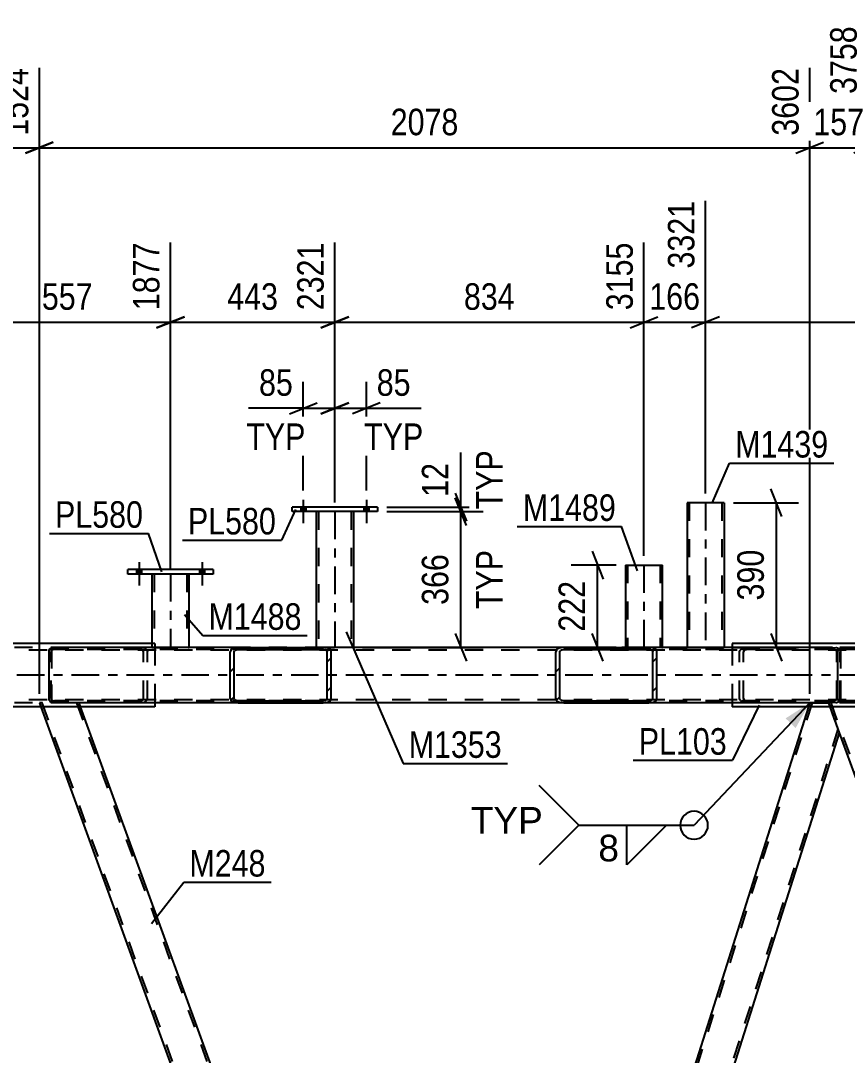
# Model space of a CAD drawing. Header units: millimetres. Extents: x -834 to 355, y -855 to -14.
# Drawn here: x -738.9 to -649.7, y -303.1 to -191.5 of the extents above; entities that cross this region are included whole.
import ezdxf

# ---------------------------------------------------------------- set-up
doc = ezdxf.new("R2010")
doc.units = ezdxf.units.MM
doc.linetypes.add('DXK_LINE_DOT2', pattern=[3.9198, 1.9599, -1.9599])
doc.linetypes.add('DXK_LINE_DOT3', pattern=[5.9187, 2.979, -0.9799, 0.9799, -0.9799])
doc.styles.add('Arial', font='ARIAL.TTF', dxfattribs={"height": 0.2})
doc.styles.add('Arial Narrow', font='ARIALN.TTF', dxfattribs={"height": 0.2})

# ---------------------------------------------------------------- blocks, each defined once
blk = doc.blocks.new('Part-570384938-35326 - 35208')
at = {"color": 2, "linetype": 'Continuous'}
for p, q in [((-747.25, -258.72), (-747.25, -265.52)), ((-724.39, -258.72), (-747.25, -258.72)), ((-724.39, -258.72), (-724.39, -259.12)), ((-724.39, -265.52), (-747.25, -265.52)), ((-724.39, -265.12), (-724.39, -265.52))]:
    blk.add_line(p, q, dxfattribs=at)
at = {"color": 7, "linetype": 'DXK_LINE_DOT2'}
blk.add_line((-724.39, -259.12), (-724.39, -265.12), dxfattribs=at)
blk = doc.blocks.new('Part-570384938-35268 - 35208')
at = {"linetype": 'Continuous'}
h = blk.add_hatch(dxfattribs=at)
h.set_pattern_fill('', scale=0.7, style=0, pattern_type=0)
h.set_pattern_definition([(45, (-681.079, -264.8249), (-1.57154, 1.57154), [])])
h.paths.add_polyline_path([(-681.15, -264.64), (-681.08, -264.82), (-680.89, -264.98), (-680.61, -265.08), (-680.27, -265.12), (-671.1, -265.12), (-670.77, -265.08), (-670.48, -264.98), (-670.29, -264.82), (-670.23, -264.64), (-670.23, -259.6), (-670.29, -259.42), (-670.48, -259.26), (-670.77, -259.16), (-671.1, -259.12), (-680.27, -259.12), (-680.61, -259.16), (-680.89, -259.26), (-681.08, -259.42), (-681.15, -259.6)])
h.paths.add_polyline_path([(-680.68, -259.51), (-680.58, -259.43), (-680.44, -259.38), (-680.27, -259.36), (-671.1, -259.36), (-670.93, -259.38), (-670.79, -259.43), (-670.7, -259.51), (-670.66, -259.6), (-670.66, -264.64), (-670.7, -264.73), (-670.79, -264.81), (-670.93, -264.86), (-671.1, -264.88), (-680.27, -264.88), (-680.44, -264.86), (-680.58, -264.81), (-680.68, -264.73), (-680.71, -264.64), (-680.71, -259.6)])
at = {"color": 2, "linetype": 'Continuous'}
for p, q in [((-681.08, -259.42), (-681.15, -259.6)), ((-681.15, -264.64), (-681.15, -259.6)), ((-680.71, -259.6), (-680.68, -259.51)), ((-680.71, -264.64), (-680.71, -259.6)), ((-680.27, -259.12), (-680.61, -259.16)), ((-680.44, -259.38), (-680.27, -259.36)), ((-680.27, -259.12), (-671.1, -259.12)), ((-680.27, -259.36), (-671.1, -259.36)), ((-651.27, -259.12), (-671.1, -259.12)), ((-670.77, -259.16), (-671.1, -259.12)), ((-671.1, -259.36), (-670.93, -259.38)), ((-670.7, -259.51), (-670.66, -259.6)), ((-670.66, -264.64), (-670.66, -259.6)), ((-670.23, -259.6), (-670.29, -259.42)), ((-670.23, -264.64), (-670.23, -259.6)), ((-651.27, -259.12), (-650.94, -259.16)), ((-681.15, -264.64), (-681.08, -264.82)), ((-680.68, -264.73), (-680.71, -264.64)), ((-680.61, -265.08), (-680.27, -265.12)), ((-680.27, -264.88), (-680.44, -264.86)), ((-680.27, -264.88), (-671.1, -264.88)), ((-680.27, -265.12), (-671.1, -265.12)), ((-670.93, -264.86), (-671.1, -264.88)), ((-671.1, -265.12), (-670.77, -265.08)), ((-651.27, -265.12), (-671.1, -265.12)), ((-670.66, -264.64), (-670.7, -264.73)), ((-670.29, -264.82), (-670.23, -264.64)), ((-650.94, -265.08), (-651.27, -265.12))]:
    blk.add_line(p, q, dxfattribs=at)
at = {"color": 7, "linetype": 'DXK_LINE_DOT2'}
for p, q in [((-671.1, -259.12), (-680.27, -259.12)), ((-651.27, -259.36), (-680.27, -259.36)), ((-661.32, -259.6), (-661.25, -259.42)), ((-661.32, -264.64), (-661.32, -259.6)), ((-660.85, -259.51), (-660.88, -259.6)), ((-660.88, -264.64), (-660.88, -259.6)), ((-660.78, -259.16), (-660.44, -259.12)), ((-660.44, -259.36), (-660.61, -259.38)), ((-651.1, -259.38), (-651.27, -259.36)), ((-650.83, -259.6), (-650.87, -259.51)), ((-650.83, -264.64), (-650.83, -259.6)), ((-650.46, -259.42), (-650.44, -259.48)), ((-650.44, -259.48), (-650.4, -259.6)), ((-650.4, -264.64), (-650.4, -259.6)), ((-651.27, -264.88), (-680.27, -264.88)), ((-671.1, -265.12), (-680.27, -265.12)), ((-661.25, -264.82), (-661.32, -264.64)), ((-660.88, -264.64), (-660.85, -264.73)), ((-660.44, -265.12), (-660.78, -265.08)), ((-660.61, -264.86), (-660.44, -264.88)), ((-651.27, -264.88), (-651.1, -264.86)), ((-650.87, -264.73), (-650.83, -264.64)), ((-650.41, -264.68), (-650.46, -264.82)), ((-650.4, -264.64), (-650.41, -264.68))]:
    blk.add_line(p, q, dxfattribs=at)
at = {"color": 2, "linetype": 'Continuous'}
for centre, radius, start, end in [((-680.47, -259.96), 0.817, 99.5182, 138.0638), ((-680.37, -259.78), 0.409, 99.5182, 138.0638), ((-671, -259.78), 0.409, 41.9363, 80.4819), ((-670.9, -259.96), 0.817, 41.9363, 80.4819), ((-651.07, -259.96), 0.817, 53.52, 80.4819), ((-680.47, -264.28), 0.817, 221.9363, 260.4819), ((-680.37, -264.46), 0.409, 221.9363, 260.4819), ((-671, -264.46), 0.409, 279.5182, 318.0638), ((-670.9, -264.28), 0.817, 279.5182, 318.0638), ((-651.07, -264.28), 0.817, 279.5182, 306.4748)]:
    blk.add_arc(centre, radius, start, end, dxfattribs=at)
at = {"color": 7, "linetype": 'DXK_LINE_DOT2'}
for centre, radius, start, end in [((-660.64, -259.96), 0.817, 99.5182, 138.0638), ((-660.54, -259.78), 0.409, 99.5182, 138.0638), ((-651.17, -259.78), 0.409, 41.9363, 80.4819), ((-651.07, -259.96), 0.817, 41.9363, 53.52), ((-660.64, -264.28), 0.817, 221.9363, 260.4819), ((-660.54, -264.46), 0.409, 221.9363, 260.4819), ((-651.17, -264.46), 0.409, 279.5182, 318.0638), ((-651.07, -264.28), 0.817, 306.4748, 318.0638)]:
    blk.add_arc(centre, radius, start, end, dxfattribs=at)
blk = doc.blocks.new('Part-570384938-35294 - 35208')
at = {"color": 2, "linetype": 'Continuous'}
for p, q in [((-653.86, -265.52), (-690.46, -380.92)), ((-651.58, -265.52), (-650.56, -268.33)), ((-650.56, -268.33), (-687.15, -383.72))]:
    blk.add_line(p, q, dxfattribs=at)
at = {"color": 7, "linetype": 'DXK_LINE_DOT2'}
for p, q in [((-653.49, -265.12), (-690.32, -381.29)), ((-653.74, -265.12), (-653.86, -265.52)), ((-653.74, -265.12), (-651.72, -265.12)), ((-653.74, -265.12), (-653.7, -265.12)), ((-651.72, -265.12), (-651.58, -265.52)), ((-650.69, -267.96), (-687.53, -384.12))]:
    blk.add_line(p, q, dxfattribs=at)
blk = doc.blocks.new('Part-570384938-35299 - 35208')
at = {"color": 7, "linetype": 'DXK_LINE_DOT2'}
for p, q in [((-647.47, -265.12), (-651.72, -265.12)), ((-651.72, -265.12), (-650.56, -268.33)), ((-651.72, -265.12), (-651.69, -265.12)), ((-651.47, -265.12), (-608.16, -384.12))]:
    blk.add_line(p, q, dxfattribs=at)
at = {"color": 2, "linetype": 'Continuous'}
blk.add_line((-650.56, -268.33), (-608.56, -383.72), dxfattribs=at)
blk = doc.blocks.new('Part-570384938-35300 - 35208')
at = {"color": 7, "linetype": 'DXK_LINE_DOT2'}
for p, q in [((-732.6, -265.12), (-736.86, -265.12)), ((-736.86, -265.12), (-736.71, -265.52)), ((-736.86, -265.12), (-736.82, -265.12)), ((-736.6, -265.12), (-693.29, -384.12)), ((-732.86, -265.12), (-689.55, -384.12)), ((-732.6, -265.12), (-732.46, -265.52))]:
    blk.add_line(p, q, dxfattribs=at)
at = {"color": 2, "linetype": 'Continuous'}
for p, q in [((-736.71, -265.52), (-693.69, -383.72)), ((-732.46, -265.52), (-690.46, -380.92))]:
    blk.add_line(p, q, dxfattribs=at)
blk = doc.blocks.new('Part-570384938-35316 - 35208')
at = {"linetype": 'Continuous'}
h = blk.add_hatch(dxfattribs=at)
h.set_pattern_fill('', scale=0.7, style=0, pattern_type=0)
h.set_pattern_definition([(45, (-716.217, -264.825), (-1.57154, 1.57154), [])])
h.paths.add_polyline_path([(-716.28, -264.64), (-716.22, -264.82), (-716.03, -264.98), (-715.74, -265.08), (-715.41, -265.12), (-706.24, -265.12), (-705.9, -265.08), (-705.62, -264.98), (-705.43, -264.82), (-705.37, -264.64), (-705.37, -259.6), (-705.43, -259.42), (-705.62, -259.26), (-705.9, -259.16), (-706.24, -259.12), (-715.41, -259.12), (-715.74, -259.16), (-716.03, -259.26), (-716.22, -259.42), (-716.28, -259.6)])
h.paths.add_polyline_path([(-715.81, -259.51), (-715.72, -259.43), (-715.58, -259.38), (-715.41, -259.36), (-706.24, -259.36), (-706.07, -259.38), (-705.93, -259.43), (-705.84, -259.51), (-705.8, -259.6), (-705.8, -264.64), (-705.84, -264.73), (-705.93, -264.81), (-706.07, -264.86), (-706.24, -264.88), (-715.41, -264.88), (-715.58, -264.86), (-715.72, -264.81), (-715.81, -264.73), (-715.85, -264.64), (-715.85, -259.6)])
at = {"color": 2, "linetype": 'Continuous'}
for p, q in [((-735.82, -259.6), (-735.79, -259.42)), ((-735.82, -264.64), (-735.82, -259.6)), ((-735.79, -259.42), (-735.69, -259.26)), ((-735.69, -259.26), (-735.55, -259.16)), ((-735.55, -259.16), (-735.53, -259.15)), ((-735.53, -259.15), (-735.24, -259.12)), ((-715.41, -259.12), (-735.24, -259.12)), ((-716.22, -259.42), (-716.28, -259.6)), ((-716.28, -264.64), (-716.28, -259.6)), ((-715.85, -259.6), (-715.81, -259.51)), ((-715.85, -264.64), (-715.85, -259.6)), ((-715.41, -259.12), (-715.74, -259.16)), ((-715.58, -259.38), (-715.41, -259.36)), ((-715.41, -259.12), (-706.24, -259.12)), ((-715.41, -259.36), (-706.24, -259.36)), ((-705.9, -259.16), (-706.24, -259.12)), ((-706.24, -259.36), (-706.07, -259.38)), ((-705.84, -259.51), (-705.8, -259.6)), ((-705.8, -264.64), (-705.8, -259.6)), ((-705.37, -259.6), (-705.43, -259.42)), ((-705.37, -264.64), (-705.37, -259.6)), ((-735.79, -264.82), (-735.82, -264.64)), ((-735.69, -264.98), (-735.79, -264.82)), ((-735.55, -265.08), (-735.69, -264.98)), ((-735.53, -265.09), (-735.55, -265.08)), ((-735.24, -265.12), (-735.53, -265.09)), ((-715.41, -265.12), (-735.24, -265.12)), ((-716.28, -264.64), (-716.22, -264.82)), ((-715.81, -264.73), (-715.85, -264.64)), ((-715.74, -265.08), (-715.41, -265.12)), ((-715.41, -264.88), (-715.58, -264.86)), ((-715.41, -264.88), (-706.24, -264.88)), ((-715.41, -265.12), (-706.24, -265.12)), ((-706.07, -264.86), (-706.24, -264.88)), ((-706.24, -265.12), (-705.9, -265.08)), ((-705.8, -264.64), (-705.84, -264.73)), ((-705.43, -264.82), (-705.37, -264.64))]:
    blk.add_line(p, q, dxfattribs=at)
at = {"color": 7, "linetype": 'DXK_LINE_DOT2'}
for p, q in [((-735.59, -259.51), (-735.6, -259.6)), ((-735.6, -264.64), (-735.6, -259.6)), ((-735.55, -259.43), (-735.59, -259.51)), ((-735.41, -259.38), (-735.55, -259.43)), ((-735.55, -259.43), (-735.55, -264.81)), ((-735.53, -265.09), (-735.53, -259.15)), ((-735.24, -259.36), (-735.41, -259.38)), ((-706.24, -259.36), (-735.24, -259.36)), ((-726.07, -259.12), (-725.73, -259.16)), ((-725.9, -259.38), (-726.07, -259.36)), ((-725.63, -259.6), (-725.66, -259.51)), ((-725.63, -264.64), (-725.63, -259.6)), ((-725.26, -259.42), (-725.19, -259.6)), ((-725.19, -264.64), (-725.19, -259.6)), ((-706.24, -259.12), (-715.41, -259.12)), ((-735.6, -264.64), (-735.59, -264.73)), ((-735.59, -264.73), (-735.55, -264.81)), ((-735.55, -264.81), (-735.41, -264.86)), ((-735.41, -264.86), (-735.24, -264.88)), ((-706.24, -264.88), (-735.24, -264.88)), ((-726.07, -264.88), (-725.9, -264.86)), ((-725.73, -265.08), (-726.07, -265.12)), ((-725.66, -264.73), (-725.63, -264.64)), ((-725.19, -264.64), (-725.26, -264.82)), ((-706.24, -265.12), (-715.41, -265.12))]:
    blk.add_line(p, q, dxfattribs=at)
for centre, radius, start, end in [((-725.97, -259.78), 0.409, 41.9363, 80.4819), ((-725.87, -259.96), 0.817, 41.9363, 80.4819), ((-725.97, -264.46), 0.409, 279.5182, 318.0638), ((-725.87, -264.28), 0.817, 279.5182, 318.0638)]:
    blk.add_arc(centre, radius, start, end, dxfattribs=at)
at = {"color": 2, "linetype": 'Continuous'}
for centre, radius, start, end in [((-715.61, -259.96), 0.817, 99.5182, 138.0638), ((-715.51, -259.78), 0.409, 99.5182, 138.0638), ((-706.14, -259.78), 0.409, 41.9363, 80.4819), ((-706.04, -259.96), 0.817, 41.9363, 80.4819), ((-715.61, -264.28), 0.817, 221.9363, 260.4819), ((-715.51, -264.46), 0.409, 221.9363, 260.4819), ((-706.14, -264.46), 0.409, 279.5182, 318.0638), ((-706.04, -264.28), 0.817, 279.5182, 318.0638)]:
    blk.add_arc(centre, radius, start, end, dxfattribs=at)
blk = doc.blocks.new('Part-570384938-35317 - 35208')
at = {"linetype": 'Continuous'}
h = blk.add_hatch(dxfattribs=at)
h.set_pattern_fill('', scale=0.7, style=0, pattern_type=0)
h.set_pattern_definition([(45, (-631.0827, -264.825), (-1.57154, 1.57154), [])])
h.paths.add_polyline_path([(-631.15, -264.64), (-631.08, -264.82), (-630.89, -264.98), (-630.61, -265.08), (-630.28, -265.12), (-621.1, -265.12), (-620.77, -265.08), (-620.49, -264.98), (-620.3, -264.82), (-620.23, -264.64), (-620.23, -259.6), (-620.3, -259.42), (-620.49, -259.26), (-620.77, -259.16), (-621.1, -259.12), (-630.28, -259.12), (-630.61, -259.16), (-630.89, -259.26), (-631.08, -259.42), (-631.15, -259.6)])
h.paths.add_polyline_path([(-630.68, -259.51), (-630.58, -259.43), (-630.44, -259.38), (-630.28, -259.36), (-621.1, -259.36), (-620.94, -259.38), (-620.8, -259.43), (-620.7, -259.51), (-620.67, -259.6), (-620.67, -264.64), (-620.7, -264.73), (-620.8, -264.81), (-620.94, -264.86), (-621.1, -264.88), (-630.28, -264.88), (-630.44, -264.86), (-630.58, -264.81), (-630.68, -264.73), (-630.71, -264.64), (-630.71, -259.6)])
at = {"color": 2, "linetype": 'Continuous'}
for p, q in [((-650.69, -259.6), (-650.66, -259.42)), ((-650.69, -264.64), (-650.69, -259.6)), ((-650.66, -259.42), (-650.56, -259.26)), ((-650.56, -259.26), (-650.42, -259.16)), ((-650.42, -259.16), (-650.4, -259.15)), ((-650.4, -259.15), (-650.1, -259.12)), ((-630.28, -259.12), (-650.1, -259.12)), ((-631.08, -259.42), (-631.15, -259.6)), ((-631.15, -264.64), (-631.15, -259.6)), ((-630.71, -259.6), (-630.68, -259.51)), ((-630.71, -264.64), (-630.71, -259.6)), ((-630.28, -259.12), (-630.61, -259.16)), ((-630.44, -259.38), (-630.28, -259.36)), ((-630.28, -259.12), (-621.1, -259.12)), ((-630.28, -259.36), (-621.1, -259.36)), ((-620.77, -259.16), (-621.1, -259.12)), ((-621.1, -259.36), (-620.94, -259.38)), ((-620.7, -259.51), (-620.67, -259.6)), ((-620.67, -264.64), (-620.67, -259.6)), ((-620.23, -259.6), (-620.3, -259.42)), ((-620.23, -264.64), (-620.23, -259.6)), ((-650.66, -264.82), (-650.69, -264.64)), ((-650.56, -264.98), (-650.66, -264.82)), ((-650.42, -265.08), (-650.56, -264.98)), ((-650.4, -265.09), (-650.42, -265.08)), ((-650.1, -265.12), (-650.4, -265.09)), ((-630.28, -265.12), (-650.1, -265.12)), ((-631.15, -264.64), (-631.08, -264.82)), ((-630.68, -264.73), (-630.71, -264.64)), ((-630.61, -265.08), (-630.28, -265.12)), ((-630.28, -264.88), (-630.44, -264.86)), ((-630.28, -264.88), (-621.1, -264.88)), ((-630.28, -265.12), (-621.1, -265.12)), ((-620.94, -264.86), (-621.1, -264.88)), ((-621.1, -265.12), (-620.77, -265.08)), ((-620.67, -264.64), (-620.7, -264.73)), ((-620.3, -264.82), (-620.23, -264.64))]:
    blk.add_line(p, q, dxfattribs=at)
at = {"color": 7, "linetype": 'DXK_LINE_DOT2'}
for p, q in [((-650.45, -259.51), (-650.47, -259.6)), ((-650.47, -264.64), (-650.47, -259.6)), ((-650.41, -259.43), (-650.45, -259.51)), ((-650.27, -259.38), (-650.41, -259.43)), ((-650.41, -259.43), (-650.41, -264.81)), ((-650.4, -265.09), (-650.4, -259.15)), ((-650.1, -259.36), (-650.27, -259.38)), ((-621.1, -259.36), (-650.1, -259.36)), ((-640.93, -259.12), (-640.6, -259.16)), ((-640.77, -259.38), (-640.93, -259.36)), ((-640.5, -259.6), (-640.53, -259.51)), ((-640.5, -264.64), (-640.5, -259.6)), ((-640.13, -259.42), (-640.06, -259.6)), ((-640.06, -264.64), (-640.06, -259.6)), ((-621.1, -259.12), (-630.28, -259.12)), ((-650.47, -264.64), (-650.45, -264.73)), ((-650.45, -264.73), (-650.41, -264.81)), ((-650.41, -264.81), (-650.27, -264.86)), ((-650.27, -264.86), (-650.1, -264.88)), ((-621.1, -264.88), (-650.1, -264.88)), ((-640.93, -264.88), (-640.77, -264.86)), ((-640.6, -265.08), (-640.93, -265.12)), ((-640.53, -264.73), (-640.5, -264.64)), ((-640.06, -264.64), (-640.13, -264.82)), ((-621.1, -265.12), (-630.28, -265.12))]:
    blk.add_line(p, q, dxfattribs=at)
for centre, radius, start, end in [((-640.83, -259.78), 0.409, 41.9363, 80.4819), ((-640.73, -259.96), 0.817, 41.9363, 80.4819), ((-640.83, -264.46), 0.409, 279.5182, 318.0638), ((-640.73, -264.28), 0.817, 279.5182, 318.0638)]:
    blk.add_arc(centre, radius, start, end, dxfattribs=at)
at = {"color": 2, "linetype": 'Continuous'}
for centre, radius, start, end in [((-630.47, -259.96), 0.817, 99.5182, 138.0638), ((-630.38, -259.78), 0.409, 99.5182, 138.0638), ((-621.01, -259.78), 0.409, 41.9363, 80.4819), ((-620.91, -259.96), 0.817, 41.9363, 80.4819), ((-630.47, -264.28), 0.817, 221.9363, 260.4819), ((-630.38, -264.46), 0.409, 221.9363, 260.4819), ((-621.01, -264.46), 0.409, 279.5182, 318.0638), ((-620.91, -264.28), 0.817, 279.5182, 318.0638)]:
    blk.add_arc(centre, radius, start, end, dxfattribs=at)
blk = doc.blocks.new('Part-570384938-35325 - 35208')
at = {"color": 2, "linetype": 'Continuous'}
for p, q in [((-662.12, -258.72), (-662.12, -259.12)), ((-639.26, -258.72), (-662.12, -258.72)), ((-639.26, -258.72), (-639.26, -259.12)), ((-662.12, -265.12), (-662.12, -265.52)), ((-639.26, -265.52), (-662.12, -265.52)), ((-639.26, -265.12), (-639.26, -265.52))]:
    blk.add_line(p, q, dxfattribs=at)
at = {"color": 7, "linetype": 'DXK_LINE_DOT2'}
for p, q in [((-662.12, -259.12), (-662.12, -265.12)), ((-639.26, -259.12), (-639.26, -265.12))]:
    blk.add_line(p, q, dxfattribs=at)
blk = doc.blocks.new('Part-570384938-35446 - 35208')
at = {"color": 2, "linetype": 'Continuous'}
for p, q in [((-662.98, -243.52), (-666.98, -243.52)), ((-666.98, -243.52), (-666.98, -259.12)), ((-662.98, -243.52), (-662.98, -259.12))]:
    blk.add_line(p, q, dxfattribs=at)
at = {"color": 7, "linetype": 'DXK_LINE_DOT2'}
for p, q in [((-666.74, -243.52), (-666.74, -259.12)), ((-666.74, -243.52), (-666.72, -243.52)), ((-666.72, -243.52), (-666.68, -243.52)), ((-666.68, -243.52), (-666.67, -243.52)), ((-663.22, -243.52), (-663.22, -259.12)), ((-666.98, -259.12), (-666.98, -259.12)), ((-666.98, -259.12), (-662.98, -259.12)), ((-662.98, -259.12), (-662.98, -259.12)), ((-662.98, -259.12), (-662.98, -259.12))]:
    blk.add_line(p, q, dxfattribs=at)
at = {"color": 7, "linetype": 'DXK_LINE_DOT3'}
blk.add_line((-664.98, -243.52), (-664.98, -259.12), dxfattribs=at)
blk = doc.blocks.new('Part-570384938-35449 - 35208')
at = {"color": 2, "linetype": 'Continuous'}
for p, q in [((-706.98, -244.48), (-706.98, -259.12)), ((-702.98, -244.48), (-702.98, -259.12))]:
    blk.add_line(p, q, dxfattribs=at)
at = {"color": 7, "linetype": 'DXK_LINE_DOT2'}
for p, q in [((-702.98, -244.48), (-706.98, -244.48)), ((-706.94, -244.48), (-706.98, -244.48)), ((-706.74, -244.48), (-706.74, -259.12)), ((-703.22, -244.48), (-703.22, -259.12)), ((-706.98, -259.12), (-706.98, -259.12)), ((-706.98, -259.12), (-702.98, -259.12)), ((-702.98, -259.12), (-702.98, -259.12)), ((-702.98, -259.12), (-702.98, -259.12))]:
    blk.add_line(p, q, dxfattribs=at)
at = {"color": 7, "linetype": 'DXK_LINE_DOT3'}
blk.add_line((-704.98, -244.48), (-704.98, -259.12), dxfattribs=at)
blk = doc.blocks.new('Part-570384938-35450 - 35208')
at = {"color": 2, "linetype": 'Continuous'}
for p, q in [((-700.38, -244), (-709.58, -244)), ((-709.58, -244.48), (-709.58, -244)), ((-700.38, -244), (-700.38, -244.48)), ((-700.38, -244.48), (-709.58, -244.48))]:
    blk.add_line(p, q, dxfattribs=at)
blk = doc.blocks.new('Bolt-570384938-35586 - 35208')
at = {"linetype": 'Continuous'}
for points in [[(-725.83, -250.73), (-726.39, -250.73), (-726.39, -251.21), (-725.83, -251.21)], [(-725.83, -250.73), (-726.39, -250.73), (-726.39, -251.21), (-725.83, -251.21)], [(-719.03, -250.73), (-719.59, -250.73), (-719.59, -251.21), (-719.03, -251.21)], [(-719.03, -250.73), (-719.59, -250.73), (-719.59, -251.21), (-719.03, -251.21)]]:
    blk.add_hatch(color=1, dxfattribs=at).paths.add_polyline_path(points)
at = {"color": 1, "linetype": 'Continuous'}
for p, q in [((-726.11, -249.93), (-726.11, -252.45)), ((-726.11, -249.93), (-726.11, -252.45)), ((-719.31, -249.93), (-719.31, -252.45)), ((-719.31, -249.93), (-719.31, -252.45)), ((-726.39, -250.73), (-726.39, -251.21)), ((-726.39, -250.73), (-726.39, -251.21)), ((-725.83, -250.73), (-725.83, -251.21)), ((-725.83, -250.73), (-725.83, -251.21)), ((-719.59, -250.73), (-719.59, -251.21)), ((-719.59, -250.73), (-719.59, -251.21)), ((-719.03, -250.73), (-719.03, -251.21)), ((-719.03, -250.73), (-719.03, -251.21))]:
    blk.add_line(p, q, dxfattribs=at)
blk = doc.blocks.new('Part-570384938-35469 - 35208')
at = {"color": 2, "linetype": 'Continuous'}
for p, q in [((-673.63, -250.25), (-673.63, -259.12)), ((-673.63, -250.25), (-669.63, -250.25)), ((-669.63, -259.12), (-669.63, -250.25))]:
    blk.add_line(p, q, dxfattribs=at)
at = {"color": 7, "linetype": 'DXK_LINE_DOT2'}
for p, q in [((-673.39, -250.25), (-673.39, -259.12)), ((-673.39, -250.25), (-673.37, -250.25)), ((-673.37, -250.25), (-673.33, -250.25)), ((-673.33, -250.25), (-673.32, -250.25)), ((-669.87, -250.25), (-669.87, -259.12)), ((-673.63, -259.12), (-669.63, -259.12))]:
    blk.add_line(p, q, dxfattribs=at)
at = {"color": 7, "linetype": 'DXK_LINE_DOT3'}
blk.add_line((-671.63, -250.25), (-671.63, -259.12), dxfattribs=at)
blk = doc.blocks.new('Part-570384938-35470 - 35208')
at = {"color": 2, "linetype": 'Continuous'}
for p, q in [((-724.71, -251.21), (-724.71, -258.72)), ((-720.71, -259.12), (-720.71, -251.21))]:
    blk.add_line(p, q, dxfattribs=at)
at = {"color": 7, "linetype": 'DXK_LINE_DOT2'}
for p, q in [((-720.71, -251.21), (-724.71, -251.21)), ((-724.71, -251.21), (-724.67, -251.21)), ((-724.47, -251.21), (-724.47, -259.12)), ((-720.95, -251.21), (-720.95, -259.12)), ((-724.71, -258.72), (-724.71, -259.12)), ((-724.71, -259.12), (-720.71, -259.12))]:
    blk.add_line(p, q, dxfattribs=at)
at = {"color": 7, "linetype": 'DXK_LINE_DOT3'}
blk.add_line((-722.71, -251.21), (-722.71, -259.12), dxfattribs=at)
blk = doc.blocks.new('Part-570384938-35471 - 35208')
at = {"color": 2, "linetype": 'Continuous'}
for p, q in [((-718.11, -250.73), (-727.31, -250.73)), ((-727.31, -251.21), (-727.31, -250.73)), ((-718.11, -250.73), (-718.11, -251.21)), ((-718.11, -251.21), (-727.31, -251.21))]:
    blk.add_line(p, q, dxfattribs=at)
blk = doc.blocks.new('Part-570384938-35505 - 35208')
at = {"color": 7, "linetype": 'DXK_LINE_DOT2'}
for p, q in [((-97.1, -259.44), (-797.81, -259.44)), ((-706.24, -259.12), (-747.25, -259.12)), ((-621.1, -259.12), (-680.27, -259.12)), ((-97.1, -264.8), (-797.81, -264.8)), ((-706.24, -265.12), (-747.25, -265.12)), ((-621.11, -265.12), (-680.27, -265.12))]:
    blk.add_line(p, q, dxfattribs=at)
at = {"color": 2, "linetype": 'Continuous'}
for p, q in [((-680.27, -259.12), (-706.24, -259.12)), ((-680.27, -265.12), (-706.24, -265.12))]:
    blk.add_line(p, q, dxfattribs=at)
at = {"color": 7, "linetype": 'DXK_LINE_DOT3'}
blk.add_line((-97.1, -262.12), (-797.81, -262.12), dxfattribs=at)
blk = doc.blocks.new('Bolt-570384938-35577 - 35208')
at = {"linetype": 'Continuous'}
for points in [[(-708.1, -244), (-708.66, -244), (-708.66, -244.48), (-708.1, -244.48)], [(-708.1, -244), (-708.66, -244), (-708.66, -244.48), (-708.1, -244.48)], [(-701.3, -244), (-701.86, -244), (-701.86, -244.48), (-701.3, -244.48)], [(-701.3, -244), (-701.86, -244), (-701.86, -244.48), (-701.3, -244.48)]]:
    blk.add_hatch(color=1, dxfattribs=at).paths.add_polyline_path(points)
at = {"color": 1, "linetype": 'Continuous'}
for p, q in [((-708.38, -243.2), (-708.38, -245.72)), ((-708.38, -243.2), (-708.38, -245.72)), ((-701.58, -243.2), (-701.58, -245.72)), ((-701.58, -243.2), (-701.58, -245.72)), ((-708.66, -244), (-708.66, -244.48)), ((-708.66, -244), (-708.66, -244.48)), ((-708.1, -244), (-708.1, -244.48)), ((-708.1, -244), (-708.1, -244.48)), ((-701.86, -244), (-701.86, -244.48)), ((-701.86, -244), (-701.86, -244.48)), ((-701.3, -244), (-701.3, -244.48)), ((-701.3, -244), (-701.3, -244.48))]:
    blk.add_line(p, q, dxfattribs=at)
blk = doc.blocks.new('StraightDimension-570384938-46700 - 35208')
at = {"color": 7, "linetype": 'Continuous'}
for p, q in [((-677.23, -248.75), (-676.03, -251.75)), ((-674.63, -250.25), (-679.48, -250.25)), ((-676.63, -259.12), (-676.63, -250.25)), ((-676.03, -260.62), (-677.23, -257.62)), ((-674.63, -259.12), (-679.48, -259.12))]:
    blk.add_line(p, q, dxfattribs=at)
at = {"color": 0}
blk.add_wipeout([(-677.38, -251.34), (-681.58, -251.34), (-681.58, -258.03), (-677.38, -258.03)], dxfattribs=at)
at = {"color": 3, "style": 'Arial Narrow'}
blk.add_text('222', height=2.863, rotation=90.0002, dxfattribs=at).set_placement((-677.98, -257.43))
blk = doc.blocks.new('StraightDimension-570384938-42908 - 35208')
at = {"color": 7, "linetype": 'Continuous'}
for p, q in [((-722.71, -250.63), (-722.71, -215.44)), ((-704.98, -243.48), (-704.98, -215.44)), ((-721.21, -223.45), (-724.21, -224.65)), ((-722.71, -224.05), (-704.98, -224.05)), ((-706.48, -224.65), (-703.48, -223.45))]:
    blk.add_line(p, q, dxfattribs=at)
at = {"color": 0}
blk.add_wipeout([(-710.5, -223.3), (-710.5, -219.1), (-717.19, -219.1), (-717.19, -223.3)], dxfattribs=at)
at = {"color": 3, "style": 'Arial Narrow'}
blk.add_text('443', height=2.863, dxfattribs=at).set_placement((-716.59, -222.7))
at = {"color": 0, "linetype": 'Continuous'}
blk.add_wipeout([(-705.58, -214.84), (-709.78, -214.84), (-709.78, -223.35), (-705.58, -223.35)], dxfattribs=at)
at = {"color": 3, "linetype": 'Continuous', "style": 'Arial Narrow'}
blk.add_text('2321', height=2.863, rotation=90.0002, dxfattribs=at).set_placement((-706.18, -222.75))
blk = doc.blocks.new('StraightDimension-570384938-42909 - 35208')
at = {"color": 7, "linetype": 'Continuous'}
for p, q in [((-744.98, -243.48), (-744.98, -215.44)), ((-722.71, -250.63), (-722.71, -215.44)), ((-743.48, -223.45), (-746.48, -224.65)), ((-744.98, -224.05), (-722.71, -224.05)), ((-724.21, -224.65), (-721.21, -223.45))]:
    blk.add_line(p, q, dxfattribs=at)
at = {"color": 0}
blk.add_wipeout([(-730.5, -223.3), (-730.5, -219.1), (-737.19, -219.1), (-737.19, -223.3)], dxfattribs=at)
at = {"color": 3, "style": 'Arial Narrow'}
blk.add_text('557', height=2.863, dxfattribs=at).set_placement((-736.59, -222.7))
at = {"color": 0, "linetype": 'Continuous'}
blk.add_wipeout([(-723.31, -214.84), (-727.51, -214.84), (-727.51, -223.35), (-723.31, -223.35)], dxfattribs=at)
at = {"color": 3, "linetype": 'Continuous', "style": 'Arial Narrow'}
blk.add_text('1877', height=2.863, rotation=90.0002, dxfattribs=at).set_placement((-723.91, -222.75))
blk = doc.blocks.new('StraightDimension-570384938-42906 - 35208')
at = {"color": 7, "linetype": 'Continuous'}
for p, q in [((-664.98, -242.52), (-664.98, -210.94)), ((-671.63, -249.25), (-671.63, -215.44)), ((-673.13, -224.65), (-670.13, -223.45)), ((-671.63, -224.05), (-664.98, -224.05)), ((-663.48, -223.45), (-666.48, -224.65))]:
    blk.add_line(p, q, dxfattribs=at)
at = {"color": 0}
blk.add_wipeout([(-664.96, -223.3), (-664.96, -219.1), (-671.65, -219.1), (-671.65, -223.3)], dxfattribs=at)
at = {"color": 3, "style": 'Arial Narrow'}
blk.add_text('166', height=2.863, dxfattribs=at).set_placement((-671.05, -222.7))
at = {"color": 0, "linetype": 'Continuous'}
blk.add_wipeout([(-665.58, -210.34), (-669.78, -210.34), (-669.78, -218.85), (-665.58, -218.85)], dxfattribs=at)
at = {"color": 3, "linetype": 'Continuous', "style": 'Arial Narrow'}
blk.add_text('3321', height=2.863, rotation=90.0002, dxfattribs=at).set_placement((-666.18, -218.25))
blk = doc.blocks.new('StraightDimension-570384938-46276 - 35208')
at = {"color": 7, "linetype": 'Continuous'}
for p, q in [((-736.86, -264.12), (-736.86, -196.61)), ((-797.81, -258.12), (-797.81, -202.1)), ((-796.31, -204.62), (-799.31, -205.82)), ((-797.81, -205.22), (-736.86, -205.22)), ((-738.36, -205.82), (-735.36, -204.62))]:
    blk.add_line(p, q, dxfattribs=at)
at = {"color": 0}
blk.add_wipeout([(-763.08, -204.47), (-763.08, -200.27), (-771.59, -200.27), (-771.59, -204.47)], dxfattribs=at)
at = {"color": 3, "style": 'Arial Narrow'}
blk.add_text('1524', height=2.863, dxfattribs=at).set_placement((-770.99, -203.87))
at = {"color": 0, "linetype": 'Continuous'}
for points in [[(-737.46, -196.01), (-741.66, -196.01), (-741.66, -204.52), (-737.46, -204.52)], [(-798.41, -201.5), (-802.61, -201.5), (-802.61, -204.52), (-798.41, -204.52)]]:
    blk.add_wipeout(points, dxfattribs=at)
at = {"color": 3, "linetype": 'Continuous', "style": 'Arial Narrow'}
for s, height, p in [('1524', 2.863, (-738.06, -203.92)), ('0', 2.86, (-799.01, -203.92))]:
    blk.add_text(s, height=height, rotation=90.0002, dxfattribs=at).set_placement(p)
blk = doc.blocks.new('StraightDimension-570384938-42905 - 35208')
at = {"color": 7, "linetype": 'Continuous'}
for p, q in [((-664.98, -242.52), (-664.98, -210.94)), ((-624.98, -242.52), (-624.98, -210.94)), ((-663.48, -223.45), (-666.48, -224.65)), ((-664.98, -224.05), (-624.98, -224.05)), ((-626.48, -224.65), (-623.48, -223.45))]:
    blk.add_line(p, q, dxfattribs=at)
at = {"color": 0, "linetype": 'Continuous'}
blk.add_wipeout([(-625.58, -210.34), (-629.78, -210.34), (-629.78, -218.85), (-625.58, -218.85)], dxfattribs=at)
at = {"color": 0}
blk.add_wipeout([(-640.72, -223.3), (-640.72, -219.1), (-649.24, -219.1), (-649.24, -223.3)], dxfattribs=at)
at = {"color": 3, "linetype": 'Continuous', "style": 'Arial Narrow'}
blk.add_text('4321', height=2.863, rotation=90.0002, dxfattribs=at).set_placement((-626.18, -218.25))
at = {"color": 3, "style": 'Arial Narrow'}
blk.add_text('1000', height=2.863, dxfattribs=at).set_placement((-648.64, -222.7))
blk = doc.blocks.new('StraightDimension-570384938-46275 - 35208')
at = {"color": 7, "linetype": 'Continuous'}
for p, q in [((-736.86, -264.12), (-736.86, -196.61)), ((-653.74, -264.12), (-653.74, -196.61)), ((-735.36, -204.62), (-738.36, -205.82)), ((-736.86, -205.22), (-653.74, -205.22)), ((-655.24, -205.82), (-652.24, -204.62))]:
    blk.add_line(p, q, dxfattribs=at)
at = {"color": 0}
blk.add_wipeout([(-691.04, -204.47), (-691.04, -200.27), (-699.55, -200.27), (-699.55, -204.47)], dxfattribs=at)
at = {"color": 3, "style": 'Arial Narrow'}
blk.add_text('2078', height=2.863, dxfattribs=at).set_placement((-698.95, -203.87))
at = {"color": 0, "linetype": 'Continuous'}
blk.add_wipeout([(-654.34, -196.01), (-658.54, -196.01), (-658.54, -204.52), (-654.34, -204.52)], dxfattribs=at)
at = {"color": 3, "linetype": 'Continuous', "style": 'Arial Narrow'}
blk.add_text('3602', height=2.863, rotation=90.0002, dxfattribs=at).set_placement((-654.94, -203.92))
blk = doc.blocks.new('StraightDimension-570384938-46678 - 35208')
at = {"color": 7, "linetype": 'Continuous'}
for p, q in [((-708.38, -242.2), (-708.38, -230.48)), ((-704.98, -243.48), (-704.98, -230.48)), ((-709.88, -233.93), (-706.88, -232.73)), ((-703.48, -232.73), (-706.48, -233.93)), ((-708.38, -233.33), (-714.29, -233.33)), ((-708.38, -233.33), (-714.29, -233.33)), ((-708.38, -233.33), (-704.98, -233.33))]:
    blk.add_line(p, q, dxfattribs=at)
at = {"color": 0}
blk.add_wipeout([(-708.91, -232.58), (-708.91, -228.38), (-713.76, -228.38), (-713.76, -232.58)], dxfattribs=at)
at = {"color": 0, "linetype": 'Continuous'}
blk.add_wipeout([(-707.54, -238.43), (-707.54, -234.23), (-715.13, -234.23), (-715.13, -238.43)], dxfattribs=at)
at = {"color": 3, "style": 'Arial Narrow'}
blk.add_text('85', height=2.863, dxfattribs=at).set_placement((-713.16, -231.98))
at = {"color": 3, "linetype": 'Continuous', "style": 'Arial Narrow'}
blk.add_text('TYP', height=2.863, dxfattribs=at).set_placement((-714.53, -237.83))
blk = doc.blocks.new('StraightDimension-570384938-42907 - 35208')
at = {"color": 7, "linetype": 'Continuous'}
for p, q in [((-704.98, -243.48), (-704.98, -215.44)), ((-671.63, -249.25), (-671.63, -215.44)), ((-703.48, -223.45), (-706.48, -224.65)), ((-704.98, -224.05), (-671.63, -224.05)), ((-673.13, -224.65), (-670.13, -223.45))]:
    blk.add_line(p, q, dxfattribs=at)
at = {"color": 0}
blk.add_wipeout([(-684.96, -223.3), (-684.96, -219.1), (-691.65, -219.1), (-691.65, -223.3)], dxfattribs=at)
at = {"color": 3, "style": 'Arial Narrow'}
blk.add_text('834', height=2.863, dxfattribs=at).set_placement((-691.05, -222.7))
at = {"color": 0, "linetype": 'Continuous'}
blk.add_wipeout([(-672.23, -214.84), (-676.43, -214.84), (-676.43, -223.35), (-672.23, -223.35)], dxfattribs=at)
at = {"color": 3, "linetype": 'Continuous', "style": 'Arial Narrow'}
blk.add_text('3155', height=2.863, rotation=90.0002, dxfattribs=at).set_placement((-672.83, -222.75))
blk = doc.blocks.new('StraightDimension-570384938-46274 - 35208')
at = {"color": 7, "linetype": 'Continuous'}
for p, q in [((-647.47, -264.12), (-647.47, -192.11)), ((-653.74, -264.12), (-653.74, -196.61)), ((-655.24, -205.82), (-652.24, -204.62)), ((-653.74, -205.22), (-647.47, -205.22)), ((-645.97, -204.62), (-648.97, -205.82))]:
    blk.add_line(p, q, dxfattribs=at)
at = {"color": 0}
blk.add_wipeout([(-647.26, -204.47), (-647.26, -200.27), (-653.95, -200.27), (-653.95, -204.47)], dxfattribs=at)
at = {"color": 3, "style": 'Arial Narrow'}
blk.add_text('157', height=2.863, dxfattribs=at).set_placement((-653.35, -203.87))
at = {"color": 0, "linetype": 'Continuous'}
blk.add_wipeout([(-648.07, -191.51), (-652.27, -191.51), (-652.27, -200.02), (-648.07, -200.02)], dxfattribs=at)
at = {"color": 3, "linetype": 'Continuous', "style": 'Arial Narrow'}
blk.add_text('3758', height=2.863, rotation=90.0002, dxfattribs=at).set_placement((-648.67, -199.42))
blk = doc.blocks.new('StraightDimension-570384938-46656 - 35208')
at = {"color": 7, "linetype": 'Continuous'}
for p, q in [((-691.38, -244), (-691.38, -238.09)), ((-691.38, -244), (-691.38, -238.09)), ((-691.98, -242.5), (-690.78, -245.5)), ((-690.78, -245.98), (-691.98, -242.98)), ((-699.38, -244), (-688.98, -244)), ((-691.38, -244.48), (-691.38, -244)), ((-699.38, -244.48), (-688.98, -244.48))]:
    blk.add_line(p, q, dxfattribs=at)
at = {"color": 0, "linetype": 'Continuous'}
blk.add_wipeout([(-686.28, -237.25), (-690.48, -237.25), (-690.48, -244.84), (-686.28, -244.84)], dxfattribs=at)
at = {"color": 0}
blk.add_wipeout([(-692.13, -238.62), (-696.33, -238.62), (-696.33, -243.48), (-692.13, -243.48)], dxfattribs=at)
at = {"color": 3, "linetype": 'Continuous', "style": 'Arial Narrow'}
blk.add_text('TYP', height=2.863, rotation=90.0002, dxfattribs=at).set_placement((-686.88, -244.24))
at = {"color": 3, "style": 'Arial Narrow'}
blk.add_text('12', height=2.863, rotation=90.0002, dxfattribs=at).set_placement((-692.73, -242.88))
blk = doc.blocks.new('StraightDimension-570384938-46657 - 35208')
at = {"color": 7, "linetype": 'Continuous'}
for p, q in [((-690.78, -245.98), (-691.98, -242.98)), ((-699.38, -244.48), (-688.98, -244.48)), ((-691.38, -259.12), (-691.38, -244.48)), ((-691.98, -257.62), (-690.78, -260.62)), ((-701.98, -259.12), (-688.98, -259.12))]:
    blk.add_line(p, q, dxfattribs=at)
at = {"color": 0}
blk.add_wipeout([(-692.13, -248.46), (-696.33, -248.46), (-696.33, -255.14), (-692.13, -255.14)], dxfattribs=at)
at = {"color": 0, "linetype": 'Continuous'}
blk.add_wipeout([(-686.28, -248.01), (-690.48, -248.01), (-690.48, -255.6), (-686.28, -255.6)], dxfattribs=at)
at = {"color": 3, "linetype": 'Continuous', "style": 'Arial Narrow'}
blk.add_text('TYP', height=2.863, rotation=90.0002, dxfattribs=at).set_placement((-686.88, -255))
at = {"color": 3, "style": 'Arial Narrow'}
blk.add_text('366', height=2.863, rotation=90.0002, dxfattribs=at).set_placement((-692.73, -254.54))
blk = doc.blocks.new('StraightDimension-570384938-46677 - 35208')
at = {"color": 7, "linetype": 'Continuous'}
for p, q in [((-704.98, -243.48), (-704.98, -230.48)), ((-701.58, -242.2), (-701.58, -230.48)), ((-706.48, -233.93), (-703.48, -232.73)), ((-700.08, -232.73), (-703.08, -233.93)), ((-704.98, -233.33), (-701.58, -233.33)), ((-701.58, -233.33), (-695.67, -233.33)), ((-701.58, -233.33), (-695.67, -233.33))]:
    blk.add_line(p, q, dxfattribs=at)
at = {"color": 0}
blk.add_wipeout([(-696.2, -232.58), (-696.2, -228.38), (-701.06, -228.38), (-701.06, -232.58)], dxfattribs=at)
at = {"color": 0, "linetype": 'Continuous'}
blk.add_wipeout([(-694.83, -238.43), (-694.83, -234.23), (-702.42, -234.23), (-702.42, -238.43)], dxfattribs=at)
at = {"color": 3, "style": 'Arial Narrow'}
blk.add_text('85', height=2.863, dxfattribs=at).set_placement((-700.46, -231.98))
at = {"color": 3, "linetype": 'Continuous', "style": 'Arial Narrow'}
blk.add_text('TYP', height=2.863, dxfattribs=at).set_placement((-701.82, -237.83))
blk = doc.blocks.new('StraightDimension-570384938-46711 - 35208')
at = {"color": 7, "linetype": 'Continuous'}
for p, q in [((-656.74, -245.02), (-657.94, -242.02)), ((-661.98, -243.52), (-654.94, -243.52)), ((-657.34, -259.12), (-657.34, -243.52)), ((-657.94, -257.62), (-656.74, -260.62)), ((-661.98, -259.12), (-654.94, -259.12))]:
    blk.add_line(p, q, dxfattribs=at)
at = {"color": 0}
blk.add_wipeout([(-658.09, -247.98), (-662.29, -247.98), (-662.29, -254.66), (-658.09, -254.66)], dxfattribs=at)
at = {"color": 3, "style": 'Arial Narrow'}
blk.add_text('390', height=2.863, rotation=90.0002, dxfattribs=at).set_placement((-658.69, -254.06))
blk = doc.blocks.new('Mark-570384938-46724 - 35208')
at = {"color": 30, "linetype": 'Continuous'}
for p in [(-685.29, -246.08), (-672.33, -250.86)]:
    blk.add_line(p, (-674.04, -246.08), dxfattribs=at)
at = {"color": 0}
blk.add_wipeout([(-674.64, -245.48), (-674.64, -242.48), (-684.69, -242.48), (-684.69, -245.48)], dxfattribs=at)
blk.add_wipeout([(-674.64, -245.48), (-674.64, -242.48), (-684.69, -242.48), (-684.69, -245.48)], dxfattribs=at)
at = {"color": 3, "style": 'Arial Narrow'}
blk.add_text('M1489', height=2.863, dxfattribs=at).set_placement((-684.69, -245.48))
blk = doc.blocks.new('Mark-570384938-47255 - 35208')
at = {"color": 30, "linetype": 'Continuous'}
for p in [(-659.2, -265.36), (-672.78, -271.3)]:
    blk.add_line(p, (-662.08, -271.3), dxfattribs=at)
at = {"color": 0}
blk.add_wipeout([(-662.68, -270.7), (-662.68, -267.7), (-672.18, -267.7), (-672.18, -270.7)], dxfattribs=at)
blk.add_wipeout([(-662.68, -270.7), (-662.68, -267.7), (-672.18, -267.7), (-672.18, -270.7)], dxfattribs=at)
at = {"color": 3, "style": 'Arial Narrow'}
blk.add_text('PL103', height=2.863, dxfattribs=at).set_placement((-672.18, -270.7))
blk = doc.blocks.new('Mark-570384938-46638 - 35208')
at = {"color": 30, "linetype": 'Continuous'}
for p, q in [((-703.75, -257.43), (-697.61, -271.64)), ((-697.61, -271.64), (-686.36, -271.64))]:
    blk.add_line(p, q, dxfattribs=at)
at = {"color": 0}
blk.add_wipeout([(-686.96, -271.04), (-686.96, -268.04), (-697.01, -268.04), (-697.01, -271.04)], dxfattribs=at)
blk.add_wipeout([(-686.96, -271.04), (-686.96, -268.04), (-697.01, -268.04), (-697.01, -271.04)], dxfattribs=at)
at = {"color": 3, "style": 'Arial Narrow'}
blk.add_text('M1353', height=2.863, dxfattribs=at).set_placement((-697.01, -271.04))
blk = doc.blocks.new('Mark-570384938-46627 - 35208')
at = {"color": 30, "linetype": 'Continuous'}
for p in [(-735.77, -246.82), (-723.65, -250.99)]:
    blk.add_line(p, (-725.07, -246.82), dxfattribs=at)
at = {"color": 0}
blk.add_wipeout([(-725.67, -246.22), (-725.67, -243.22), (-735.17, -243.22), (-735.17, -246.22)], dxfattribs=at)
blk.add_wipeout([(-725.67, -246.22), (-725.67, -243.22), (-735.17, -243.22), (-735.17, -246.22)], dxfattribs=at)
at = {"color": 3, "style": 'Arial Narrow'}
blk.add_text('PL580', height=2.863, dxfattribs=at).set_placement((-735.17, -246.22))
blk = doc.blocks.new('Mark-570384938-38977 - 35208')
at = {"color": 30, "linetype": 'Continuous'}
for p, q in [((-724.77, -288.92), (-721.27, -284.45)), ((-721.27, -284.45), (-711.84, -284.45))]:
    blk.add_line(p, q, dxfattribs=at)
at = {"color": 0}
blk.add_wipeout([(-712.44, -283.85), (-712.44, -280.85), (-720.67, -280.85), (-720.67, -283.85)], dxfattribs=at)
blk.add_wipeout([(-712.44, -283.85), (-712.44, -280.85), (-720.67, -280.85), (-720.67, -283.85)], dxfattribs=at)
at = {"color": 3, "style": 'Arial Narrow'}
blk.add_text('M248', height=2.863, dxfattribs=at).set_placement((-720.67, -283.85))
blk = doc.blocks.new('Mark-570384938-46624 - 35208')
at = {"color": 30, "linetype": 'Continuous'}
for p, q in [((-721.19, -255.58), (-719.21, -257.83)), ((-719.21, -257.83), (-707.96, -257.83))]:
    blk.add_line(p, q, dxfattribs=at)
at = {"color": 0}
blk.add_wipeout([(-708.56, -257.23), (-708.56, -254.23), (-718.61, -254.23), (-718.61, -257.23)], dxfattribs=at)
blk.add_wipeout([(-708.56, -257.23), (-708.56, -254.23), (-718.61, -254.23), (-718.61, -257.23)], dxfattribs=at)
at = {"color": 3, "style": 'Arial Narrow'}
blk.add_text('M1488', height=2.863, dxfattribs=at).set_placement((-718.61, -257.23))
blk = doc.blocks.new('Mark-570384938-46641 - 35208')
at = {"color": 30, "linetype": 'Continuous'}
for p in [(-709.21, -244.25), (-721.43, -247.54)]:
    blk.add_line(p, (-710.72, -247.54), dxfattribs=at)
at = {"color": 0}
blk.add_wipeout([(-711.32, -246.94), (-711.32, -243.94), (-720.83, -243.94), (-720.83, -246.94)], dxfattribs=at)
blk.add_wipeout([(-711.32, -246.94), (-711.32, -243.94), (-720.83, -243.94), (-720.83, -246.94)], dxfattribs=at)
at = {"color": 3, "style": 'Arial Narrow'}
blk.add_text('PL580', height=2.863, dxfattribs=at).set_placement((-720.83, -246.94))
blk = doc.blocks.new('Mark-570384938-46721 - 35208')
at = {"color": 30, "linetype": 'Continuous'}
for p, q in [((-664.26, -243.57), (-662.38, -239.24)), ((-662.38, -239.24), (-651.12, -239.24))]:
    blk.add_line(p, q, dxfattribs=at)
at = {"color": 0}
blk.add_wipeout([(-651.72, -238.64), (-651.72, -235.64), (-661.78, -235.64), (-661.78, -238.64)], dxfattribs=at)
blk.add_wipeout([(-651.72, -238.64), (-651.72, -235.64), (-661.78, -235.64), (-661.78, -238.64)], dxfattribs=at)
at = {"color": 3, "style": 'Arial Narrow'}
blk.add_text('M1439', height=2.863, dxfattribs=at).set_placement((-661.78, -238.64))
blk = doc.blocks.new('WeldMark-570384938-62884 - 35208')
at = {"linetype": 'Continuous'}
blk.add_hatch(color=30, dxfattribs=at).paths.add_polyline_path([(-656.34, -266.78), (-653.74, -265.12), (-655.26, -267.82)])
at = {"color": 30, "linetype": 'Continuous'}
for p in [(-653.74, -265.12), (-678.65, -278.31)]:
    blk.add_line(p, (-666.22, -278.31), dxfattribs=at)
at = {"color": 3, "linetype": 'Continuous'}
for p, q in [((-678.65, -278.31), (-682.93, -274.02)), ((-678.65, -278.31), (-682.93, -282.59)), ((-673.47, -278.31), (-669.18, -278.31)), ((-669.18, -278.31), (-673.47, -282.59)), ((-673.47, -282.59), (-673.47, -278.31))]:
    blk.add_line(p, q, dxfattribs=at)
for start, end in [(90, 270), (270, 90)]:
    blk.add_arc((-666.22, -278.31), 1.5, start, end, dxfattribs=at)
at = {"color": 0}
blk.add_wipeout([(-674.12, -282.41), (-674.12, -279.01), (-676.75, -279.01), (-676.75, -282.41)], dxfattribs=at)
at = {"color": 3, "style": 'Arial'}
blk.add_text('8', height=2.87, dxfattribs=at).set_placement((-676.55, -282.21))
at = {"color": 0, "linetype": 'Continuous'}
blk.add_wipeout([(-682.55, -279.21), (-682.55, -276.21), (-690.32, -276.21), (-690.32, -279.21)], dxfattribs=at)
blk.add_wipeout([(-682.55, -279.21), (-682.55, -276.21), (-690.32, -276.21), (-690.32, -279.21)], dxfattribs=at)
at = {"color": 3, "linetype": 'Continuous', "style": 'Arial'}
blk.add_text('TYP', height=2.865, dxfattribs=at).set_placement((-690.32, -279.21))

msp = doc.modelspace()

# ---------------------------------------------------------------- block references
for name in ['Bolt-570384938-35577 - 35208', 'Part-570384938-35450 - 35208', 'Part-570384938-35446 - 35208', 'Part-570384938-35449 - 35208', 'Bolt-570384938-35586 - 35208', 'Part-570384938-35471 - 35208', 'Part-570384938-35469 - 35208', 'Part-570384938-35470 - 35208', 'Part-570384938-35326 - 35208', 'Part-570384938-35325 - 35208', 'Part-570384938-35505 - 35208', 'Part-570384938-35316 - 35208', 'Part-570384938-35268 - 35208', 'Part-570384938-35317 - 35208', 'Part-570384938-35300 - 35208', 'Part-570384938-35294 - 35208', 'Part-570384938-35299 - 35208']:
    msp.add_blockref(name, (0, 0))

# ---------------------------------------------------------------- next in the draw order: block references
for name in ['StraightDimension-570384938-42906 - 35208', 'StraightDimension-570384938-42908 - 35208', 'StraightDimension-570384938-46700 - 35208', 'Mark-570384938-47255 - 35208', 'Mark-570384938-38977 - 35208']:
    msp.add_blockref(name, (0, 0))

# ---------------------------------------------------------------- next in the draw order: block references
for name in ['StraightDimension-570384938-42905 - 35208', 'StraightDimension-570384938-42909 - 35208']:
    msp.add_blockref(name, (0, 0))

# ---------------------------------------------------------------- next in the draw order: block references
msp.add_blockref('StraightDimension-570384938-46276 - 35208', (0, 0))

# ---------------------------------------------------------------- next in the draw order: block references
msp.add_blockref('StraightDimension-570384938-46275 - 35208', (0, 0))

# ---------------------------------------------------------------- next in the draw order: block references
for name in ['StraightDimension-570384938-46274 - 35208', 'StraightDimension-570384938-46678 - 35208', 'Mark-570384938-46627 - 35208', 'Mark-570384938-46624 - 35208']:
    msp.add_blockref(name, (0, 0))

# ---------------------------------------------------------------- next in the draw order: block references
for name in ['StraightDimension-570384938-42907 - 35208', 'StraightDimension-570384938-46711 - 35208', 'Mark-570384938-46641 - 35208']:
    msp.add_blockref(name, (0, 0))

# ---------------------------------------------------------------- next in the draw order: block references
for name in ['Mark-570384938-46721 - 35208', 'StraightDimension-570384938-46656 - 35208', 'Mark-570384938-46724 - 35208']:
    msp.add_blockref(name, (0, 0))

# ---------------------------------------------------------------- next in the draw order: block references
msp.add_blockref('StraightDimension-570384938-46657 - 35208', (0, 0))

# ---------------------------------------------------------------- next in the draw order: block references
for name in ['StraightDimension-570384938-46677 - 35208', 'Mark-570384938-46638 - 35208']:
    msp.add_blockref(name, (0, 0))

# ---------------------------------------------------------------- next in the draw order: block references
msp.add_blockref('WeldMark-570384938-62884 - 35208', (0, 0))

doc.saveas('drawing.dxf')
